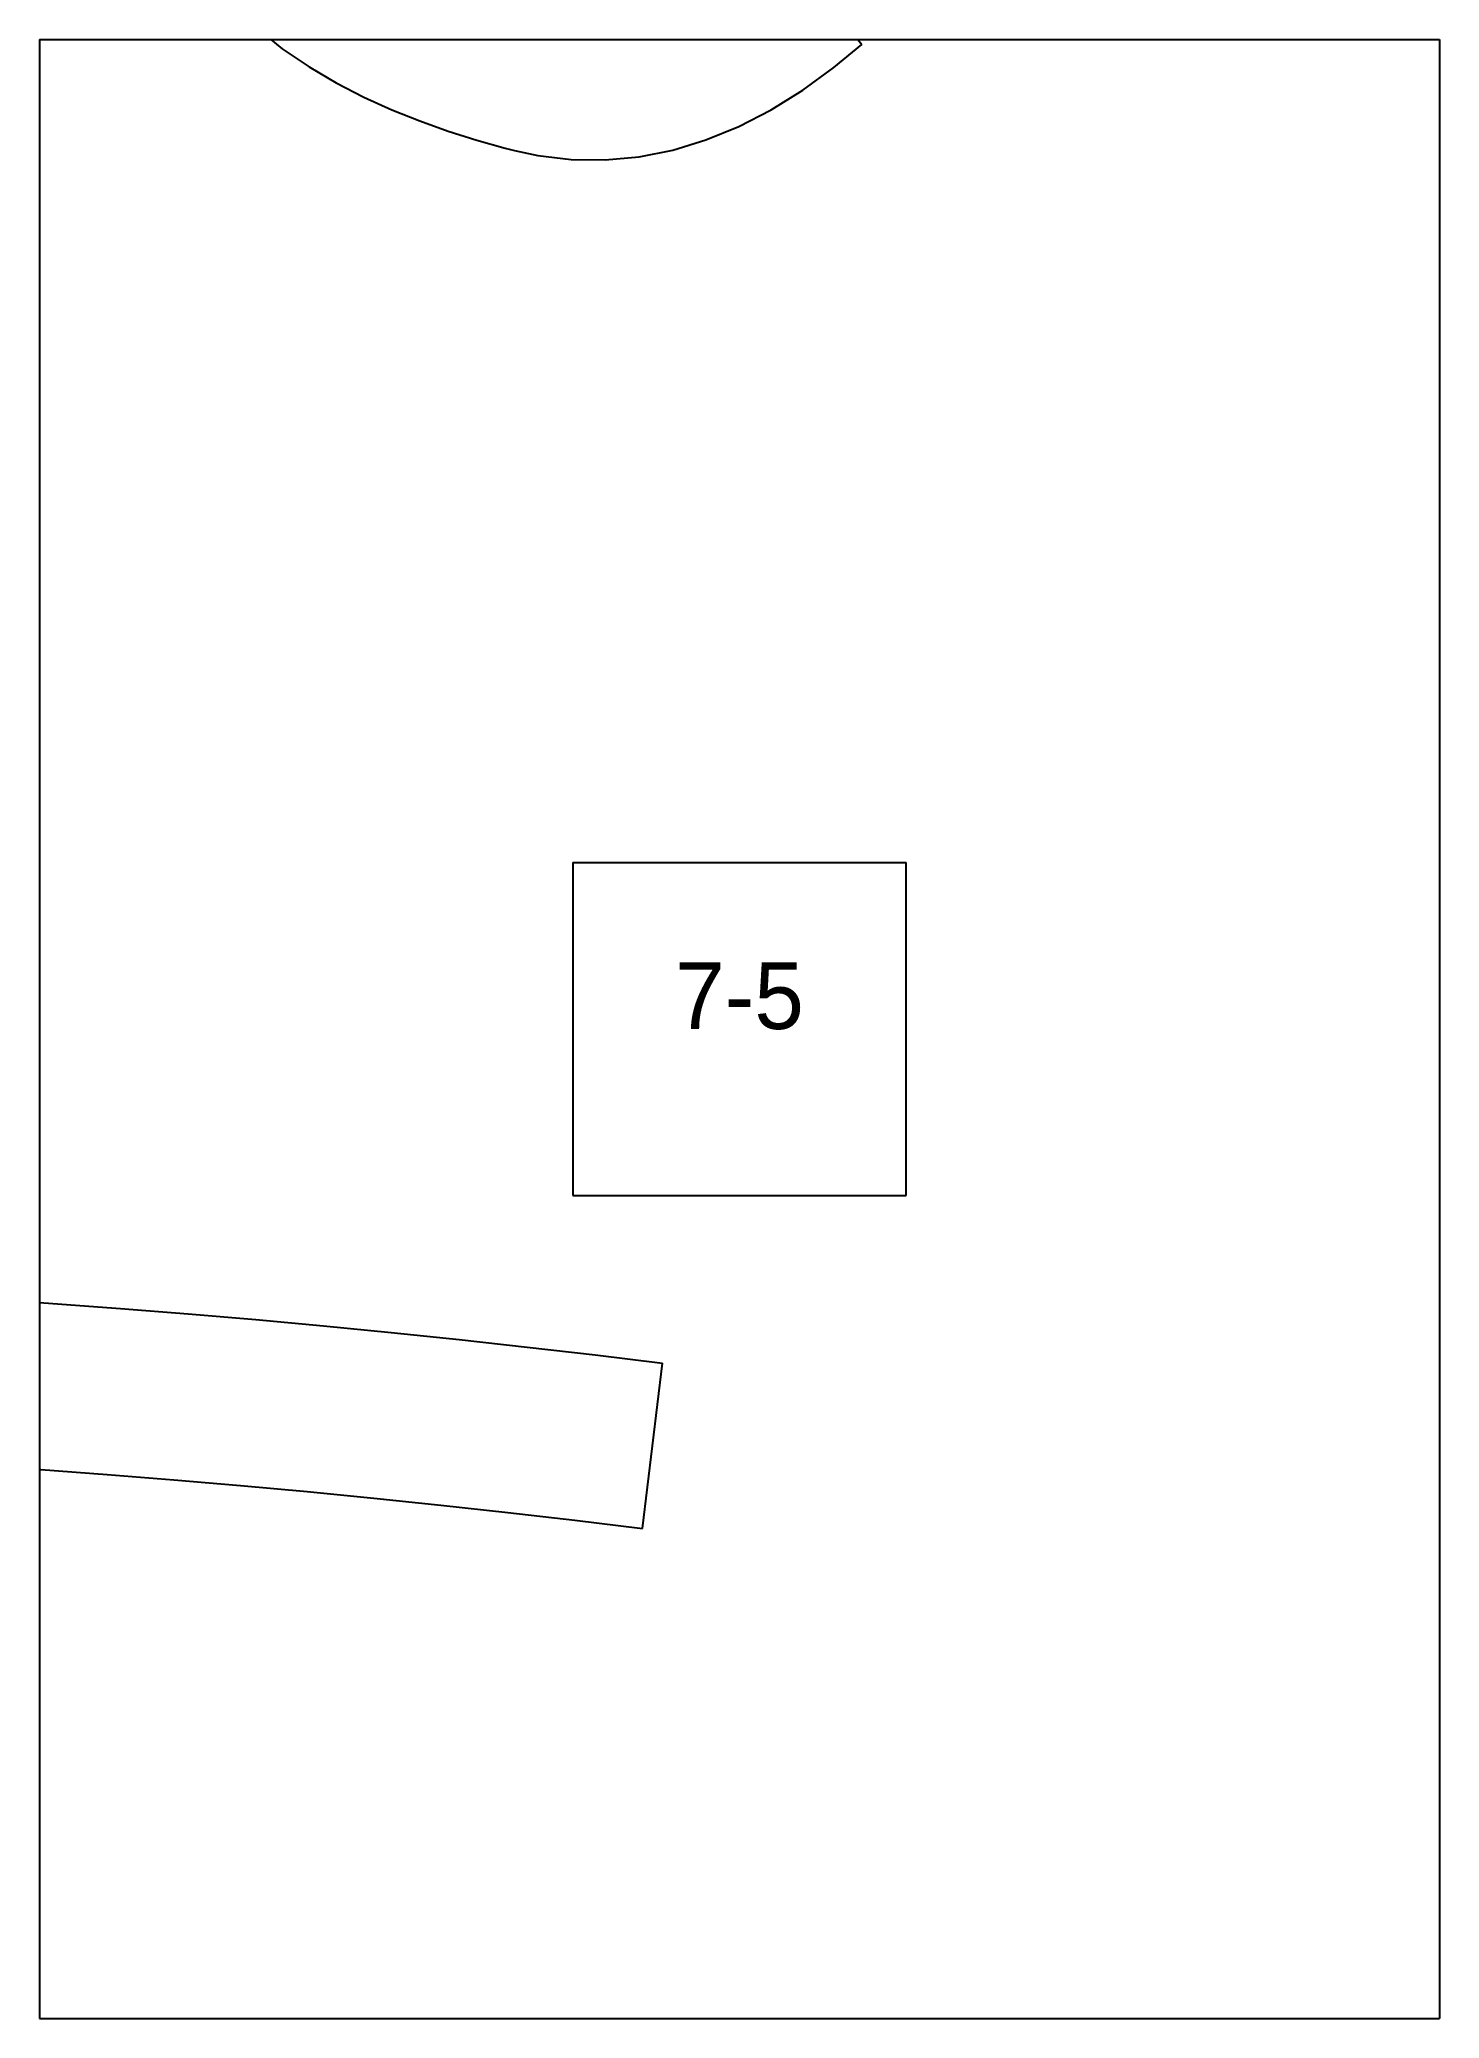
# Paper-space layout 'Plan 7-5' of a CAD drawing. Header units: metres, sheet in millimetres. Extents: x 0 to 210, y 0 to 297.
# The model-space entities are those that its viewports show. They can reach past a viewport. Long polylines and large blocks are cut down to what shows.
import ezdxf
from ezdxf.enums import TextEntityAlignment as Align

# ---------------------------------------------------------------- set-up
doc = ezdxf.new("R2010")
doc.units = ezdxf.units.M
for name, color, linetype in [('default', 7, 'Continuous'), ('TEXTLAYER', 7, 'Continuous'), ('VIEWPORTS', 7, 'Continuous')]:
    doc.layers.add(name, color=color, linetype=linetype)

msp = doc.modelspace()

# ---------------------------------------------------------------- linework, layer by layer
at = {"color": 9}
for p, q in [((840, -1485), (840, -1782)), ((840, -1485), (840, -1782)), ((1050, -1485), (1050, -1782)), ((630, -1782), (840, -1782)), ((630, -1782), (840, -1782)), ((840, -1782), (1050, -1782)), ((840, -1782), (840, -2079)), ((840, -1782), (1050, -1782)), ((840, -1782), (840, -2079)), ((1050, -1782), (1050, -2079)), ((920, -1905.5), (970, -1905.5)), ((920, -1905.5), (920, -1955.5)), ((970, -1955.5), (970, -1905.5)), ((920, -1955.5), (970, -1955.5)), ((630, -2079), (840, -2079)), ((630, -2079), (840, -2079)), ((840, -2079), (1050, -2079)), ((840, -2079), (840, -2376)), ((840, -2079), (1050, -2079)), ((840, -2079), (840, -2376)), ((1050, -2079), (1050, -2376))]:
    msp.add_line(p, q, dxfattribs=at)
at = {"layer": 'default', "color": 7, "linetype": 'Continuous'}
for p, q in [((948.01, -1763), (963.34, -1782.75)), ((872.53, -1780.26), (876.41, -1783.38)), ((876.41, -1783.38), (880.42, -1786.1)), ((959.17, -1786.2), (963.34, -1782.75)), ((880.42, -1786.1), (884.51, -1788.5)), ((954.49, -1789.59), (959.17, -1786.2)), ((884.51, -1788.5), (888.65, -1790.62)), ((888.65, -1790.62), (892.84, -1792.52)), ((949.73, -1792.54), (954.49, -1789.59)), ((892.84, -1792.52), (897.06, -1794.21)), ((944.89, -1795.03), (949.73, -1792.54)), ((897.06, -1794.21), (901.3, -1795.73)), ((901.3, -1795.73), (905.57, -1797.08)), ((939.97, -1797.06), (944.89, -1795.03)), ((905.57, -1797.08), (909.86, -1798.29)), ((909.86, -1798.29), (911.24, -1798.64)), ((911.24, -1798.64), (914.73, -1799.4)), ((914.73, -1799.4), (919.74, -1800.01)), ((924.84, -1800.07), (929.93, -1799.6)), ((929.93, -1799.6), (934.98, -1798.58)), ((934.98, -1798.58), (939.97, -1797.06)), ((919.74, -1800.01), (924.84, -1800.07)), ((831.9, -1970.99), (842.01, -1971.68)), ((842.01, -1971.68), (852.14, -1972.43)), ((852.14, -1972.43), (862.28, -1973.24)), ((862.28, -1973.24), (872.43, -1974.11)), ((872.43, -1974.11), (882.58, -1975.05)), ((882.58, -1975.05), (892.75, -1976.04)), ((892.75, -1976.04), (902.93, -1977.11)), ((902.93, -1977.11), (913.13, -1978.23)), ((913.13, -1978.23), (923.33, -1979.42)), ((923.33, -1979.42), (933.47, -1980.66)), ((930.43, -2005.47), (933.47, -1980.66)), ((830.2, -1995.94), (840.17, -1996.61)), ((840.17, -1996.61), (850.15, -1997.35)), ((850.15, -1997.35), (860.14, -1998.15)), ((860.14, -1998.15), (870.13, -1999.01)), ((870.13, -1999.01), (880.14, -1999.93)), ((880.14, -1999.93), (890.16, -2000.91)), ((890.16, -2000.91), (900.2, -2001.95)), ((900.2, -2001.95), (910.24, -2003.06)), ((910.24, -2003.06), (920.29, -2004.23)), ((920.29, -2004.23), (930.43, -2005.47))]:
    msp.add_line(p, q, dxfattribs=at)

# ---------------------------------------------------------------- texts
at = {"layer": 'TEXTLAYER', "color": 1}
msp.add_text('7-5', height=10, dxfattribs=at).set_placement((945, -1930.5), align=Align.CENTER)

psp = doc.layouts.new('Plan 7-5')

# ---------------------------------------------------------------- viewports
at = {"layer": 'VIEWPORTS'}
psp.add_viewport(center=(105, 148.5), size=(210, 297), view_center_point=(945, -1930.5), view_height=297, dxfattribs=at)

doc.saveas('drawing.dxf')
